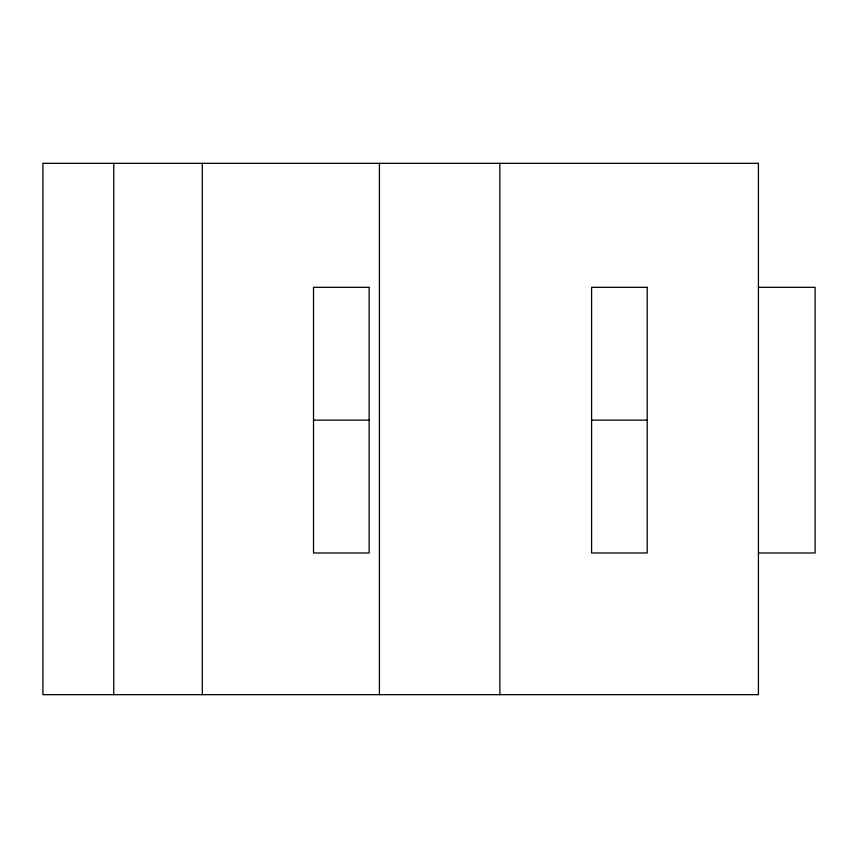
<?xml version="1.0" encoding="UTF-8"?>
<svg xmlns="http://www.w3.org/2000/svg" width="858" height="858" viewBox="0 0 858 858"><rect width="100%" height="100%" fill="white"/><g stroke="black" fill="none" stroke-linecap="round" stroke-linejoin="round"><path stroke-width="1.29" d="M758.429 287.312L815.1 287.312L815.1 552.981L758.429 552.981M313.524 420.141L369.133 420.141M591.591 420.141L647.2 420.141M499.849 163.331L499.849 694.669M379.408 163.331L379.408 694.669M202.295 163.331L202.295 694.669M113.749 163.331L113.749 694.669M758.429 163.331L42.9 163.331L42.9 694.669L758.429 694.669L758.429 163.331M369.133 287.312L313.524 287.312L313.524 552.981L369.133 552.981L369.133 287.312M647.2 287.312L591.591 287.312L591.591 552.981L647.2 552.981L647.2 287.312"/></g></svg>
